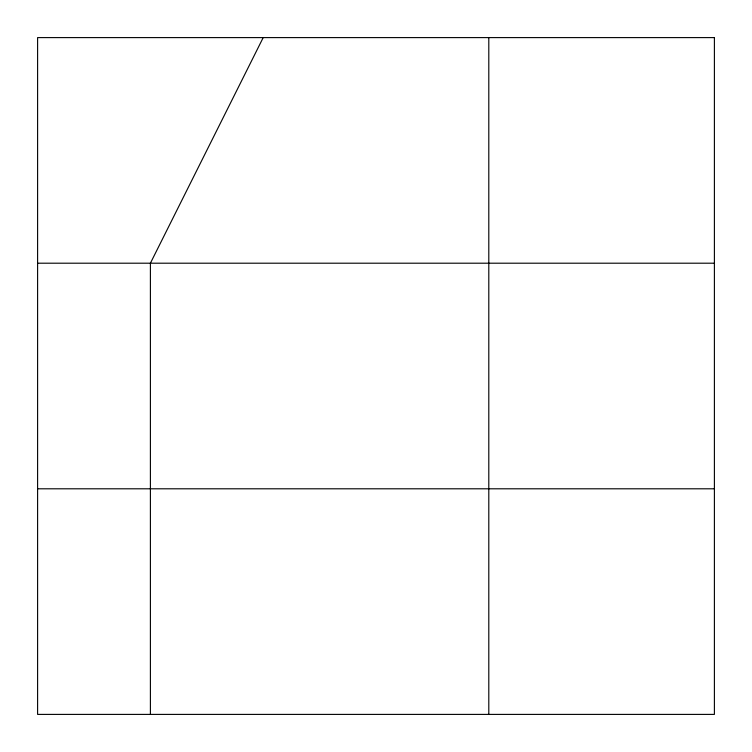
<?xml version="1.0" encoding="UTF-8"?>
<svg xmlns="http://www.w3.org/2000/svg" width="752" height="752" viewBox="0 0 752 752"><rect width="100%" height="100%" fill="white"/><g stroke="black" fill="none" stroke-linecap="round" stroke-linejoin="round"><path stroke-width="1.13" d="M263.2 37.6L150.4 263.2L150.4 714.4M37.6 263.2L714.4 263.2M37.6 488.8L714.4 488.8M488.8 37.6L488.8 714.4M714.4 37.6L37.6 37.6L37.6 714.4L714.4 714.4L714.4 37.6"/></g></svg>
